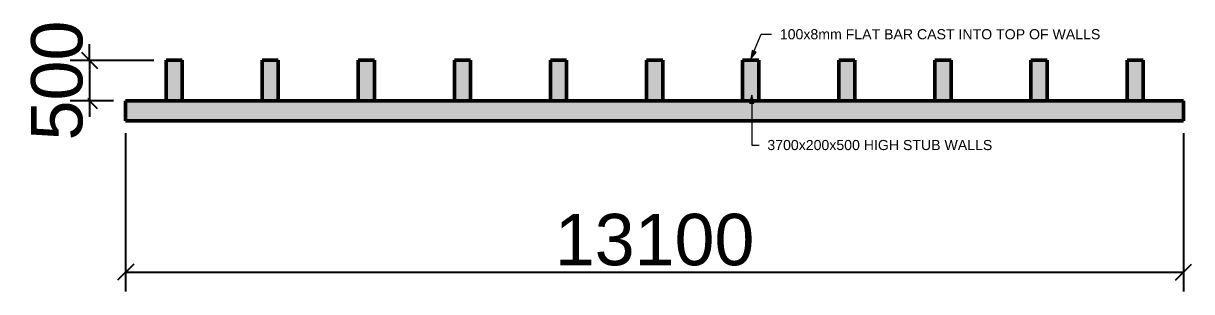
# Model space of a CAD drawing. Header units: millimetres. Extents: x 14826 to 891005, y -311366 to 56117.
# Drawn here: x 255066 to 269532, y -250267 to -246948 of the extents above; entities that cross this region are included whole.
import ezdxf

# ---------------------------------------------------------------- set-up
doc = ezdxf.new("R2010")
doc.units = ezdxf.units.MM
doc.linetypes.add('Dash', pattern=[6.35, 3.175, -3.175])
for name, color, linetype, lineweight in [('A-ANNO-DIMS', 7, 'Continuous', 9), ('A-FLOR-PATT', 7, 'Continuous', 50), ('G-ANNO-TEXT', 7, 'Continuous', 9), ('S-COLS', 7, 'Continuous', 9), ('S-FNDN', 7, 'Continuous', 9)]:
    doc.layers.add(name, color=color, linetype=linetype, lineweight=lineweight)
doc.styles.add('Arial', font='arial.ttf', dxfattribs={"height": 636.361708})
doc.styles.add('Arial_1', font='arial.ttf', dxfattribs={"height": 636.4})
doc.dimstyles.new('Greene_Arch_tick_-_2_5mm_Arial', dxfattribs={"dimscale": 304.8, "dimtxt": 255.06485, "dimasz": 0.656168, "dimexe": 0.787402, "dimexo": 0.492126, "dimgap": 0.246063, "dimtad": 1, "dimdec": 0, "dimzin": 0, "dimdsep": 46, "dimtxsty": 'Arial', "dimblk1": 'OBLIQUE', "dimblk2": 'OBLIQUE', "dimsah": 1, "dimcen": 0.09, "dimazin": 0, "dimtfac": 1, "dimtdec": 4, "dimtix": 1, "dimtmove": 0, "dimatfit": 3, "dimfxl": 1, "dimtvp": 1, "dimtfill": 1, "dimtolj": 1, "dimtzin": 0, "dimarcsym": 2})

# ---------------------------------------------------------------- blocks, each defined once
blk = doc.blocks.new('Concrete-Rectangular-Column - 3700X200-332790-Section 3')
at = {"layer": 'S-COLS', "linetype": 'Dash', "true_color": 0xc0c0c0}
blk.add_hatch(color=9, dxfattribs=at).paths.add_polyline_path([(145900, 0), (145900, 500), (145700, 500), (145700, 0)])
at = {"layer": 'S-COLS', "lineweight": 50}
for p, q in [((145900, 500), (145700, 500)), ((145700, 500), (145700, 0)), ((145900, 0), (145900, 500)), ((145700, 0), (145900, 0))]:
    blk.add_line(p, q, dxfattribs=at)
blk = doc.blocks.new('_Oblique')
at = {"color": 0, "linetype": 'ByBlock', "lineweight": -2}
blk.add_line((-0.5, -0.5), (0.5, 0.5), dxfattribs=at)
blk = doc.blocks.new('*D441')
at = {"layer": 'A-ANNO-DIMS', "color": 0, "lineweight": -2, "transparency": 16777216}
for p, q in [((255884, -247405), (255884, -247205)), ((256682, -247405), (255644, -247405)), ((255884, -247405), (255884, -247905)), ((256182, -247905), (255644, -247905)), ((255884, -247905), (255884, -248105))]:
    blk.add_line(p, q, dxfattribs=at)
at = {"layer": 'Defpoints', "color": 0, "transparency": 16777216}
for p in [(256832, -247405), (256332, -247905)]:
    blk.add_point(p, dxfattribs=at)
at = {"layer": 'A-ANNO-DIMS', "color": 0, "lineweight": -2, "transparency": 16777216, "xscale": 200, "yscale": 200, "zscale": 200}
for p, rotation in [((255884, -247405), 270), ((255884, -247905), 90)]:
    blk.add_blockref('_Oblique', p, dxfattribs=dict(at, rotation=rotation))
at = {"layer": 'A-ANNO-DIMS', "color": 0, "transparency": 16777216, "insert": (255484, -247655), "char_height": 636.4, "width": 346.1, "attachment_point": 5, "rotation": 90, "style": 'Arial', "bg_fill": 3, "box_fill_scale": 1.1, "bg_fill_color": 256, "bg_fill_true_color": 13158600, "bg_fill_transparency": 0}
blk.add_mtext('\\A1;500', dxfattribs=at)
at = {"layer": 'Defpoints', "color": 0, "transparency": 16777216}
blk.add_point((255884, -247905), dxfattribs=at)
blk = doc.blocks.new('*D442')
at = {"layer": 'A-ANNO-DIMS', "color": 0, "lineweight": -2, "transparency": 16777216}
for p, q in [((256332, -248305), (256332, -250267)), ((269432, -248305), (269432, -250267)), ((256332, -250027), (269432, -250027))]:
    blk.add_line(p, q, dxfattribs=at)
at = {"layer": 'Defpoints', "color": 0, "transparency": 16777216}
for p in [(256332, -248155), (269432, -248155), (269432, -250027)]:
    blk.add_point(p, dxfattribs=at)
at = {"layer": 'A-ANNO-DIMS', "color": 0, "lineweight": -2, "transparency": 16777216, "xscale": 200, "yscale": 200, "zscale": 200, "rotation": 180}
blk.add_blockref('_Oblique', (256332, -250027), dxfattribs=at)
at = {"layer": 'A-ANNO-DIMS', "color": 0, "lineweight": -2, "transparency": 16777216, "xscale": 200, "yscale": 200, "zscale": 200}
blk.add_blockref('_Oblique', (269432, -250027), dxfattribs=at)
at = {"layer": 'A-ANNO-DIMS', "color": 0, "transparency": 16777216, "insert": (262882, -249627), "char_height": 636.4, "width": 576.84, "attachment_point": 5, "style": 'Arial', "bg_fill": 3, "box_fill_scale": 1.1, "bg_fill_color": 256, "bg_fill_true_color": 13158600, "bg_fill_transparency": 0}
blk.add_mtext('\\A1;13100', dxfattribs=at)

msp = doc.modelspace()

# ---------------------------------------------------------------- hatches: boundary and pattern name
at = {"layer": 'A-FLOR-PATT', "lineweight": 25, "true_color": 0xc0c0c0}
msp.add_hatch(color=9, dxfattribs=at).paths.add_polyline_path([(256332.23815, -248154.57238), (269431.74969, -248154.57238), (269431.74969, -247904.57238), (256332.23815, -247904.57238)])
at = {"layer": 'G-ANNO-TEXT'}
for points in [[(264075.62691, -247384.37162), (264139.26815, -247302.71527), (264089.91366, -247281.83452)], [(264085.64841, -247834.55738), (264058.85349, -247934.55738), (264112.44333, -247934.55738)]]:
    msp.add_hatch(color=256, dxfattribs=at).paths.add_polyline_path(points)

# ---------------------------------------------------------------- linework, layer by layer
for p, q in [((264075.62691, -247384.37162), (264203.5596, -247081.98525)), ((264203.5596, -247081.98525), (264331.4923, -247081.98525)), ((264089.91366, -247281.83452), (264075.62691, -247384.37162)), ((264075.62691, -247384.37162), (264139.26815, -247302.71527)), ((264139.26815, -247302.71527), (264089.91366, -247281.83452)), ((264085.64841, -247834.55738), (264058.85349, -247934.55738)), ((264058.85349, -247934.55738), (264112.44333, -247934.55738)), ((264112.44333, -247934.55738), (264085.64841, -247834.55738))]:
    msp.add_line(p, q, dxfattribs=at)
at = {"layer": 'S-FNDN', "lineweight": 50}
for p, q in [((269431.74969, -247904.57238), (256332.23815, -247904.57238)), ((256332.23815, -247904.57238), (256332.23815, -248154.57238)), ((269431.74969, -248154.57238), (269431.74969, -247904.57238)), ((256332.23815, -248154.57238), (269431.74969, -248154.57238))]:
    msp.add_line(p, q, dxfattribs=at)

# ---------------------------------------------------------------- block references
at = {"layer": 'S-COLS'}
for p in [(111132.55416, -247904.57238), (112322.55416, -247904.57238), (113512.55416, -247904.57238), (114702.55416, -247904.57238), (115892.55416, -247904.57238), (117082.55416, -247904.57238), (118272.55416, -247904.57238), (119462.55416, -247904.57238), (120652.55416, -247904.57238), (121842.55416, -247904.57238), (123032.55416, -247904.57238)]:
    msp.add_blockref('Concrete-Rectangular-Column - 3700X200-332790-Section 3', p, dxfattribs=at)

# ---------------------------------------------------------------- next in the draw order: texts
at = {"layer": 'G-ANNO-TEXT', "insert": (264433.0923, -247019.48525), "char_height": 125, "width": 4826.15875, "attachment_point": 1, "style": 'Arial_1', "bg_fill": 3, "box_fill_scale": 1.25, "bg_fill_color": 256, "bg_fill_true_color": 13158600, "bg_fill_transparency": 0}
msp.add_mtext('100x8mm FLAT BAR CAST INTO TOP OF WALLS', dxfattribs=at)

# ---------------------------------------------------------------- next in the draw order: dimensions: what is measured, and where the dimension line sits
at = {"layer": 'A-ANNO-DIMS'}
dim = msp.add_linear_dim(base=(255883.70883, -247904.57238), p1=(256832.23815, -247404.57238), p2=(256332.23815, -247904.57238), angle=90, dimstyle='Greene_Arch_tick_-_2_5mm_Arial', override={"dimpost": '<>', "dimfxl": 707.106781}, dxfattribs=at)
dim.commit()
dim.dimension.update_dxf_attribs({"geometry": '*D441', "text_midpoint": (255483.79973, -247654.57238)})

# ---------------------------------------------------------------- next in the draw order: dimensions: what is measured, and where the dimension line sits
dim = msp.add_linear_dim(base=(269431.74969, -250026.72222), p1=(256332.23815, -248154.57238), p2=(269431.74969, -248154.57238), dimstyle='Greene_Arch_tick_-_2_5mm_Arial', override={"dimpost": '<>', "dimfxl": 13099.51154}, dxfattribs=at)
dim.commit()
dim.dimension.update_dxf_attribs({"geometry": '*D442', "text_midpoint": (262881.99392, -249626.59608)})

# ---------------------------------------------------------------- next in the draw order: linework, layer by layer
at = {"layer": 'G-ANNO-TEXT'}
for p, q in [((264085.64841, -247834.55738), (264085.64841, -248452.81614)), ((264085.64841, -248452.81614), (264176.66772, -248452.81614))]:
    msp.add_line(p, q, dxfattribs=at)

# ---------------------------------------------------------------- next in the draw order: texts
at = {"layer": 'G-ANNO-TEXT', "insert": (264278.26772, -248390.31614), "char_height": 125, "width": 3367.0875, "attachment_point": 1, "style": 'Arial_1', "bg_fill": 3, "box_fill_scale": 1.25, "bg_fill_color": 256, "bg_fill_true_color": 13158600, "bg_fill_transparency": 0}
msp.add_mtext('3700x200x500 HIGH STUB WALLS', dxfattribs=at)

doc.saveas('drawing.dxf')
